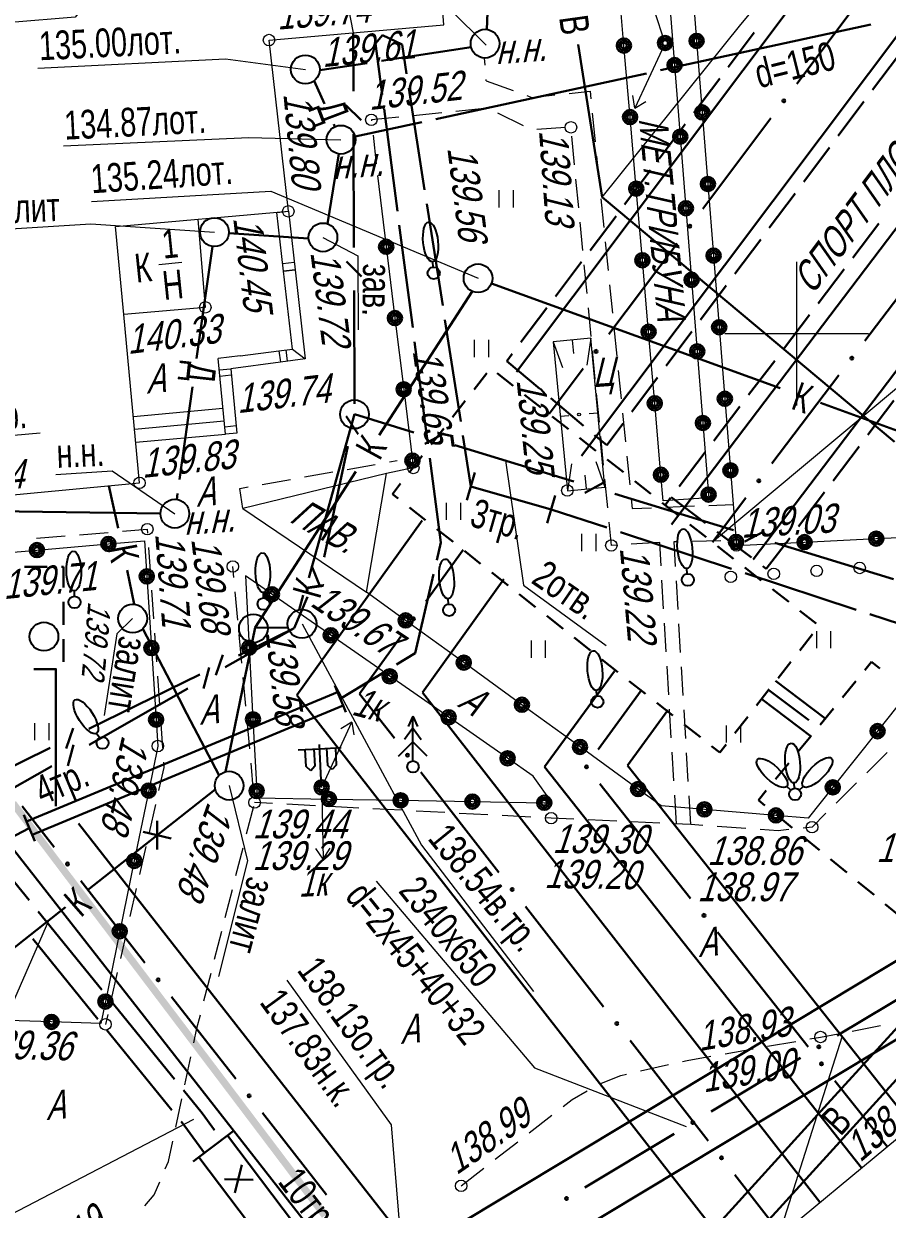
# Model space of a CAD drawing. Extents: x 10098 to 11902, y 8648 to 10202.
# Drawn here: x 11823.09 to 11853.16, y 8719.51 to 8760.79 of the extents above; entities that cross this region are included whole.
import ezdxf
from ezdxf.enums import TextEntityAlignment as Align

# ---------------------------------------------------------------- set-up
doc = ezdxf.new("R2010")
doc.units = 0
for name, color, linetype in [('1_Водопровод', 7, 'Continuous'), ('20_Строения', 7, 'Continuous'), ('21_Колодцы', 7, 'Continuous'), ('22_Столбы', 7, 'Continuous'), ('23_Ограждения', 7, 'Continuous'), ('24_Растительность', 7, 'Continuous'), ('38_Высотные_отметки', 7, 'Continuous'), ('50_Красные_линии', 7, 'Continuous'), ('51_Сетка_координат', 7, 'Continuous'), ('52_Топонимика', 7, 'Continuous'), ('Подписи_зданий', 7, 'Continuous')]:
    doc.layers.add(name, color=color, linetype=linetype)
for name, color, linetype, lineweight in [('3_Дренаж', 30, 'Continuous', 30), ('4_Канализация', 16, 'Continuous', 30), ('6_Теплопровод', 3, 'Continuous', 30), ('7_Электрокабели', 1, 'Continuous', 30), ('8_Связь', 3, 'Continuous', 30)]:
    doc.layers.add(name, color=color, linetype=linetype, lineweight=lineweight)
doc.styles.add('mggt', font='russian_1251.shx', dxfattribs={"width": 0.75, "oblique": 18, "height": 1})

msp = doc.modelspace()

# ---------------------------------------------------------------- hatches: boundary and pattern name
at = {"layer": '50_Красные_линии', "linetype": 'Continuous', "lineweight": 25}
for points in [[(11823.418, 8732.926), (11822.815, 8733.723), (11822.616, 8733.572), (11823.219, 8732.775)], [(11824.022, 8732.128), (11823.418, 8732.926), (11823.219, 8732.775), (11823.822, 8731.977)], [(11824.625, 8731.33), (11824.022, 8732.128), (11823.822, 8731.977), (11824.425, 8731.179)], [(11825.228, 8730.533), (11824.625, 8731.33), (11824.425, 8731.179), (11825.028, 8730.382)], [(11825.831, 8729.735), (11825.228, 8730.533), (11825.028, 8730.382), (11825.632, 8729.584)], [(11826.434, 8728.937), (11825.831, 8729.735), (11825.632, 8729.584), (11826.235, 8728.787)], [(11827.037, 8728.14), (11826.434, 8728.937), (11826.235, 8728.787), (11826.838, 8727.989)], [(11827.64, 8727.342), (11827.037, 8728.14), (11826.838, 8727.989), (11827.441, 8727.191)], [(11828.244, 8726.544), (11827.64, 8727.342), (11827.441, 8727.191), (11828.044, 8726.394)], [(11828.847, 8725.747), (11828.244, 8726.544), (11828.044, 8726.394), (11828.647, 8725.596)], [(11829.45, 8724.949), (11828.847, 8725.747), (11828.647, 8725.596), (11829.25, 8724.798)], [(11830.053, 8724.152), (11829.45, 8724.949), (11829.25, 8724.798), (11829.854, 8724.001)], [(11830.656, 8723.354), (11830.053, 8724.152), (11829.854, 8724.001), (11830.457, 8723.203)], [(11831.259, 8722.556), (11830.656, 8723.354), (11830.457, 8723.203), (11831.06, 8722.406)], [(11831.862, 8721.759), (11831.259, 8722.556), (11831.06, 8722.406), (11831.663, 8721.608)], [(11832.466, 8720.961), (11831.862, 8721.759), (11831.663, 8721.608), (11832.266, 8720.81)], [(11833.069, 8720.163), (11832.466, 8720.961), (11832.266, 8720.81), (11832.869, 8720.013)], [(11833.672, 8719.366), (11833.069, 8720.163), (11832.869, 8720.013), (11833.472, 8719.215)]]:
    msp.add_hatch(color=8, dxfattribs=at).paths.add_polyline_path(points)

# ---------------------------------------------------------------- linework, layer by layer
at = {"layer": '1_Водопровод', "color": 8, "linetype": 'Continuous', "lineweight": 30}
for p, q in [((11842.394, 8760.073), (11843.226, 8754.755)), ((11843.226, 8754.755), (11853.408, 8746.236)), ((11851.075, 8723.18), (11856.977, 8729.662)), ((11851.73, 8722.117), (11858.716, 8729.791)), ((11844.164, 8715.589), (11851.075, 8723.18)), ((11845.754, 8715.552), (11851.73, 8722.117))]:
    msp.add_line(p, q, dxfattribs=at)
at = {"layer": '1_Водопровод', "color": 8, "linetype": 'Continuous', "lineweight": 15}
msp.add_lwpolyline([(11843.226, 8754.755), (11848.054, 8760.767), (11852.21, 8765.731)], dxfattribs=at)
at = {"layer": '20_Строения', "color": 8, "linetype": 'Continuous', "lineweight": 15}
for points in [[(11827.947, 8764.727), (11824.879, 8761.022), (11809.184, 8759.723), (11809.848, 8752.265), (11812.85, 8752.485), (11813.41, 8746.528), (11819.301, 8747.059), (11819.647, 8744.095), (11827.12, 8744.803), (11826.567, 8750.667), (11826.278, 8753.733), (11832.301, 8754.259), (11831.628, 8760.222), (11837.719, 8760.752), (11837.267, 8766.722), (11843.104, 8767.227), (11841.477, 8786.739), (11827.964, 8785.504), (11829.283, 8766.34), (11827.947, 8764.727)], [(11829.144, 8753.983), (11829.409, 8750.916), (11826.567, 8750.67)], [(11830.717, 8743.908), (11835.02, 8741.003), (11835.714, 8745.134), (11830.717, 8743.908)]]:
    msp.add_lwpolyline(points, dxfattribs=at)
msp.add_lwpolyline([(11854.73, 8707.158), (11846.943, 8716.546), (11855.54, 8723.677), (11863.327, 8714.288)], close=True, dxfattribs=at)
at = {"layer": '21_Колодцы', "color": 8, "linetype": 'Continuous'}
for centre in [(11839.149, 8760.097), (11832.892, 8759.199), (11834.133, 8756.753), (11829.727, 8753.534), (11833.505, 8753.352), (11838.906, 8751.929), (11834.602, 8747.193), (11828.348, 8743.732), (11826.879, 8740.081), (11832.776, 8739.895), (11831.083, 8739.737), (11823.79, 8739.453), (11830.237, 8734.262)]:
    msp.add_circle(centre, 0.5, dxfattribs=at)
at = {"layer": '22_Столбы', "color": 8, "linetype": 'Continuous', "lineweight": 15}
for p, q in [((11845.34, 8760.356), (11844.644, 8762.495)), ((11845.312, 8759.891), (11844.37, 8757.848)), ((11844.37, 8757.848), (11844.3, 8758.293)), ((11844.37, 8757.848), (11844.754, 8758.084)), ((11833.566, 8734.429), (11834.508, 8736.472)), ((11834.508, 8736.472), (11834.124, 8736.236)), ((11834.508, 8736.472), (11834.578, 8736.027)), ((11833.466, 8733.952), (11833.513, 8731.703)), ((11833.513, 8731.703), (11833.255, 8732.072)), ((11833.513, 8731.703), (11833.755, 8732.083))]:
    msp.add_line(p, q, dxfattribs=at)
at = {"layer": '22_Столбы', "color": 8}
for p, q in [((11832.64, 8735.511), (11833.389, 8735.55)), ((11832.921, 8734.925), (11832.89, 8735.524)), ((11833.189, 8735.54), (11833.221, 8734.94)), ((11833.46, 8734.202), (11833.381, 8735.7)), ((11833.389, 8735.55), (11834.138, 8735.589)), ((11833.67, 8734.964), (11833.639, 8735.563)), ((11833.938, 8735.579), (11833.97, 8734.98)), ((11833.079, 8734.783), (11832.921, 8734.925)), ((11833.221, 8734.94), (11833.079, 8734.783)), ((11833.828, 8734.822), (11833.67, 8734.964)), ((11833.97, 8734.98), (11833.828, 8734.822))]:
    msp.add_line(p, q, dxfattribs=at)
at = {"layer": '22_Столбы', "color": 8, "lineweight": 30}
for centre, radius in [((11845.417, 8760.118), 0.25), ((11845.417, 8760.118), 0.175), ((11845.417, 8760.118), 0.1), ((11833.461, 8734.202), 0.25), ((11833.461, 8734.202), 0.175), ((11833.461, 8734.202), 0.1)]:
    msp.add_circle(centre, radius, dxfattribs=at)
at = {"layer": '23_Ограждения', "color": 8, "linetype": 'Continuous', "lineweight": 15}
for p, q in [((11846.318, 8762.687), (11846.514, 8760.194)), ((11843.985, 8760.029), (11843.77, 8762.52)), ((11845.551, 8761.843), (11845.748, 8759.351)), ((11844.2, 8757.539), (11843.985, 8760.029)), ((11846.514, 8760.194), (11846.711, 8757.702)), ((11839.15, 8759.343), (11839.132, 8759.597)), ((11845.748, 8759.351), (11845.946, 8756.859)), ((11839.189, 8758.801), (11839.186, 8758.845)), ((11839.189, 8758.801), (11840.129, 8758.461)), ((11840.599, 8758.29), (11840.78, 8758.225)), ((11840.78, 8758.225), (11841.583, 8758.31)), ((11842.081, 8758.363), (11842.807, 8758.44)), ((11842.807, 8758.44), (11842.834, 8758.172)), ((11839.132, 8757.835), (11838.137, 8757.737)), ((11836.147, 8757.539), (11835.191, 8757.444)), ((11835.191, 8757.444), (11835.195, 8757.405)), ((11837.64, 8757.687), (11836.645, 8757.588)), ((11840.489, 8757.232), (11839.591, 8757.673)), ((11842.884, 8757.674), (11842.985, 8756.679)), ((11844.414, 8755.048), (11844.2, 8757.539)), ((11846.711, 8757.702), (11846.908, 8755.21)), ((11835.249, 8756.908), (11835.358, 8755.914)), ((11841.954, 8757.172), (11840.957, 8757.106)), ((11842.267, 8755.877), (11842.171, 8756.872)), ((11845.946, 8756.859), (11846.143, 8754.366)), ((11843.035, 8756.182), (11843.136, 8755.187)), ((11835.402, 8755.505), (11835.707, 8753.024)), ((11842.411, 8754.384), (11842.315, 8755.379)), ((11844.629, 8752.557), (11844.414, 8755.048)), ((11846.908, 8755.21), (11847.105, 8752.718)), ((11843.186, 8754.69), (11843.287, 8753.695)), ((11831.904, 8754.214), (11832.301, 8754.259)), ((11832.136, 8752.181), (11831.904, 8754.214)), ((11832.301, 8754.259), (11832.534, 8752.226)), ((11846.143, 8754.366), (11846.34, 8751.874)), ((11842.556, 8752.891), (11842.46, 8753.886)), ((11843.337, 8753.197), (11843.437, 8752.202)), ((11835.707, 8753.024), (11836.011, 8750.542)), ((11832.505, 8752.475), (11832.108, 8752.429)), ((11842.7, 8751.398), (11842.604, 8752.393)), ((11844.844, 8750.066), (11844.629, 8752.557)), ((11847.105, 8752.718), (11847.302, 8750.225)), ((11832.136, 8752.181), (11832.534, 8752.226)), ((11832.534, 8752.226), (11832.136, 8752.181)), ((11832.447, 8749.465), (11832.136, 8752.181)), ((11832.534, 8752.226), (11832.889, 8749.119)), ((11843.488, 8751.705), (11843.588, 8750.71)), ((11846.34, 8751.874), (11846.538, 8749.382)), ((11842.844, 8749.905), (11842.748, 8750.9)), ((11836.011, 8750.542), (11836.316, 8748.061)), ((11843.638, 8750.212), (11843.739, 8749.217)), ((11845.059, 8747.576), (11844.844, 8750.066)), ((11847.302, 8750.225), (11847.499, 8747.733)), ((11830.111, 8746.498), (11829.856, 8749.133)), ((11830.624, 8749.227), (11831.972, 8749.403)), ((11831.972, 8749.403), (11832.447, 8749.465)), ((11831.972, 8749.403), (11832.024, 8749.006)), ((11832.889, 8749.119), (11832.024, 8749.006)), ((11832.272, 8749.038), (11832.22, 8749.435)), ((11832.447, 8749.465), (11832.889, 8749.119)), ((11842.988, 8748.412), (11842.892, 8749.407)), ((11846.538, 8749.382), (11846.735, 8746.89)), ((11829.894, 8748.741), (11830.292, 8748.78)), ((11832.024, 8749.006), (11830.292, 8748.78)), ((11830.292, 8748.78), (11830.509, 8746.537)), ((11843.789, 8748.72), (11843.89, 8747.725)), ((11829.915, 8748.524), (11830.313, 8748.562)), ((11836.316, 8748.061), (11836.621, 8745.58)), ((11843.132, 8746.919), (11843.036, 8747.914)), ((11845.273, 8745.085), (11845.059, 8747.576)), ((11847.499, 8747.733), (11847.695, 8745.241)), ((11843.94, 8747.228), (11844.041, 8746.233)), ((11830.485, 8746.786), (11830.087, 8746.747)), ((11846.735, 8746.89), (11846.933, 8744.398)), ((11830.509, 8746.537), (11830.111, 8746.498)), ((11843.277, 8745.426), (11843.181, 8746.421)), ((11834.344, 8745.272), (11835.329, 8745.446)), ((11835.821, 8745.533), (11836.09, 8745.581)), ((11836.621, 8745.58), (11836.652, 8745.323)), ((11844.091, 8745.735), (11844.191, 8744.74)), ((11832.867, 8745.01), (11833.852, 8745.184)), ((11836.652, 8745.323), (11835.714, 8745.134)), ((11845.351, 8744.182), (11845.273, 8745.085)), ((11847.695, 8745.241), (11847.892, 8742.749)), ((11830.612, 8744.61), (11830.898, 8744.661)), ((11830.717, 8743.908), (11830.612, 8744.61)), ((11831.39, 8744.748), (11832.375, 8744.922)), ((11843.421, 8743.933), (11843.325, 8744.928)), ((11844.242, 8744.243), (11844.275, 8743.912)), ((11846.942, 8744.278), (11845.351, 8744.182)), ((11846.933, 8744.398), (11846.942, 8744.278)), ((11844.275, 8743.912), (11844.942, 8743.939)), ((11845.442, 8743.959), (11846.441, 8744)), ((11846.94, 8744.02), (11847.789, 8744.054)), ((11843.547, 8742.627), (11843.469, 8743.435)), ((11823.536, 8742.881), (11824.532, 8742.961)), ((11825.031, 8743.001), (11826.027, 8743.082)), ((11826.526, 8743.122), (11827.389, 8743.192)), ((11827.389, 8743.192), (11827.398, 8743.058)), ((11852.771, 8742.863), (11855.268, 8742.986)), ((11821.055, 8742.248), (11823.546, 8742.464)), ((11823.546, 8742.464), (11826.036, 8742.68)), ((11826.036, 8742.68), (11827.289, 8742.788)), ((11827.289, 8742.788), (11827.37, 8741.548)), ((11827.433, 8742.56), (11827.502, 8741.562)), ((11843.735, 8742.639), (11843.547, 8742.627)), ((11845.232, 8742.732), (11844.234, 8742.67)), ((11845.28, 8741.914), (11845.232, 8742.732)), ((11845.731, 8742.762), (11845.859, 8742.765)), ((11845.783, 8741.891), (11845.731, 8742.762)), ((11846.359, 8742.777), (11847.358, 8742.801)), ((11847.892, 8742.749), (11847.902, 8742.624)), ((11847.902, 8742.624), (11850.274, 8742.741)), ((11850.274, 8742.741), (11852.771, 8742.863)), ((11830.402, 8741.513), (11830.367, 8741.894)), ((11827.37, 8741.548), (11827.533, 8739.053)), ((11830.809, 8741.564), (11830.939, 8739.067)), ((11831.726, 8740.926), (11830.809, 8741.564)), ((11845.369, 8740.417), (11845.31, 8741.415)), ((11845.871, 8740.394), (11845.812, 8741.392)), ((11827.537, 8741.063), (11827.606, 8740.066)), ((11830.54, 8740.02), (11830.448, 8741.015)), ((11833.778, 8739.498), (11831.726, 8740.926)), ((11836.385, 8740.014), (11835.02, 8741.003)), ((11838.409, 8738.546), (11836.385, 8740.014)), ((11827.64, 8739.567), (11827.71, 8738.569)), ((11845.458, 8738.919), (11845.399, 8739.918)), ((11845.96, 8738.896), (11845.901, 8739.895)), ((11830.678, 8738.526), (11830.586, 8739.522)), ((11835.831, 8738.07), (11833.778, 8739.498)), ((11827.533, 8739.053), (11827.695, 8736.559)), ((11830.939, 8739.067), (11831.069, 8736.571)), ((11840.433, 8737.079), (11838.409, 8738.546)), ((11845.547, 8737.422), (11845.488, 8738.42)), ((11846.049, 8737.399), (11845.99, 8738.397)), ((11827.744, 8738.07), (11827.813, 8737.073)), ((11830.816, 8737.032), (11830.724, 8738.028)), ((11837.883, 8736.643), (11835.831, 8738.07)), ((11842.457, 8735.612), (11840.433, 8737.079)), ((11845.635, 8735.925), (11845.576, 8736.923)), ((11846.138, 8735.902), (11846.078, 8736.9)), ((11853.489, 8737.004), (11852.816, 8736.159)), ((11827.695, 8736.559), (11827.755, 8735.641)), ((11827.848, 8736.574), (11827.917, 8735.576)), ((11830.954, 8735.539), (11830.862, 8736.535)), ((11831.069, 8736.571), (11831.199, 8734.074)), ((11839.935, 8735.215), (11837.883, 8736.643)), ((11852.816, 8736.159), (11851.258, 8734.204)), ((11827.755, 8735.641), (11827.437, 8734.093)), ((11844.481, 8734.144), (11842.457, 8735.612)), ((11827.952, 8735.077), (11827.964, 8734.899)), ((11831.092, 8734.045), (11831, 8735.041)), ((11840.825, 8734.596), (11839.935, 8735.215)), ((11845.724, 8734.427), (11845.665, 8735.426)), ((11846.226, 8734.404), (11846.167, 8735.403)), ((11853.148, 8735.415), (11852.439, 8734.71)), ((11827.964, 8734.899), (11827.782, 8734.098)), ((11841.483, 8733.662), (11840.825, 8734.596)), ((11851.258, 8734.204), (11850.403, 8733.132)), ((11852.084, 8734.357), (11851.375, 8733.652)), ((11827.437, 8734.093), (11826.935, 8731.644)), ((11831.199, 8734.074), (11831.211, 8733.838)), ((11831.211, 8733.838), (11833.711, 8733.795)), ((11833.711, 8733.795), (11836.21, 8733.752)), ((11845.284, 8733.562), (11844.481, 8734.144)), ((11845.813, 8732.93), (11845.754, 8733.928)), ((11846.315, 8732.907), (11846.256, 8733.905)), ((11827.672, 8733.611), (11827.45, 8732.636)), ((11830.847, 8732.582), (11831.094, 8733.551)), ((11831.753, 8733.642), (11831.126, 8733.675)), ((11833.251, 8733.562), (11832.252, 8733.615)), ((11834.749, 8733.483), (11833.75, 8733.536)), ((11836.246, 8733.404), (11835.248, 8733.457)), ((11836.21, 8733.752), (11838.71, 8733.71)), ((11837.744, 8733.324), (11836.746, 8733.377)), ((11838.71, 8733.71), (11841.21, 8733.667)), ((11841.21, 8733.667), (11841.483, 8733.662)), ((11846.787, 8733.436), (11845.284, 8733.562)), ((11849.278, 8733.226), (11846.787, 8733.436)), ((11839.242, 8733.245), (11838.244, 8733.298)), ((11840.74, 8733.166), (11839.742, 8733.219)), ((11841.451, 8733.128), (11841.239, 8733.139)), ((11842.238, 8733.092), (11841.451, 8733.128)), ((11843.737, 8733.024), (11842.738, 8733.07)), ((11845.235, 8732.956), (11844.236, 8733.001)), ((11850.403, 8733.132), (11849.278, 8733.226)), ((11851.021, 8733.299), (11850.536, 8732.817)), ((11846.315, 8732.907), (11845.735, 8732.933)), ((11846.733, 8732.877), (11846.315, 8732.907)), ((11848.229, 8732.771), (11847.232, 8732.842)), ((11849.352, 8732.692), (11848.728, 8732.736)), ((11849.724, 8732.731), (11849.352, 8732.692)), ((11850.536, 8732.817), (11850.222, 8732.784)), ((11827.339, 8732.148), (11827.118, 8731.173)), ((11830.475, 8731.129), (11830.723, 8732.097)), ((11826.935, 8731.644), (11826.432, 8729.195)), ((11827.007, 8730.685), (11826.786, 8729.71)), ((11830.104, 8729.675), (11830.351, 8730.644)), ((11826.432, 8729.195), (11825.93, 8726.746)), ((11826.675, 8729.222), (11826.454, 8728.247)), ((11829.732, 8728.222), (11829.98, 8729.191)), ((11826.343, 8727.76), (11826.122, 8726.784)), ((11829.361, 8726.769), (11829.609, 8727.738)), ((11825.93, 8726.746), (11825.773, 8725.982)), ((11824.054, 8726.038), (11821.555, 8726.12)), ((11825.773, 8725.982), (11824.054, 8726.038)), ((11826.011, 8726.297), (11825.933, 8725.952)), ((11829.117, 8725.814), (11829.237, 8726.284)), ((11829.009, 8725.311), (11829.117, 8725.814)), ((11850.832, 8725.511), (11851.444, 8725.627)), ((11851.935, 8725.72), (11852.918, 8725.907)), ((11848.983, 8725.188), (11849.968, 8725.36)), ((11850.461, 8725.446), (11850.832, 8725.511)), ((11828.695, 8723.844), (11828.904, 8724.822)), ((11846.184, 8724.698), (11847.013, 8724.843)), ((11847.506, 8724.929), (11848.491, 8725.101)), ((11844.567, 8724.332), (11845.542, 8724.553)), ((11846.03, 8724.663), (11846.184, 8724.698)), ((11843.142, 8723.878), (11843.876, 8724.175)), ((11843.876, 8724.175), (11844.079, 8724.221)), ((11842.181, 8723.339), (11842.703, 8723.64)), ((11828.381, 8722.377), (11828.59, 8723.355)), ((11841.867, 8723.095), (11842.181, 8723.339)), ((11840.684, 8722.173), (11841.473, 8722.788)), ((11828.124, 8721.179), (11828.276, 8721.888)), ((11839.5, 8721.252), (11840.289, 8721.866)), ((11828.017, 8720.926), (11828.124, 8721.179)), ((11838.317, 8720.33), (11839.106, 8720.944)), ((11827.629, 8720.014), (11827.821, 8720.466)), ((11827.299, 8719.627), (11827.629, 8720.014))]:
    msp.add_line(p, q, dxfattribs=at)
msp.add_lwpolyline([(11841.525, 8749.714), (11842.016, 8744.53), (11843.325, 8744.653), (11842.835, 8749.838)], close=True, dxfattribs=at)
for points in [[(11841.525, 8749.714), (11841.842, 8748.825)], [(11842.18, 8749.776), (11842.224, 8749.308)], [(11842.835, 8749.838), (11842.691, 8748.905)], [(11830.624, 8749.227), (11829.856, 8749.133)], [(11830.024, 8747.397), (11826.903, 8747.103)], [(11841.771, 8747.122), (11842.069, 8747.15)], [(11842.778, 8747.217), (11843.08, 8747.246)], [(11830.065, 8746.958), (11826.944, 8746.664)], [(11826.986, 8746.225), (11830.111, 8746.498)], [(11842.16, 8745.463), (11842.016, 8744.53)], [(11843.009, 8745.543), (11843.325, 8744.653)], [(11842.625, 8745.075), (11842.671, 8744.592)]]:
    msp.add_lwpolyline(points, dxfattribs=at)
at = {"layer": '23_Ограждения', "color": 8, "linetype": 'Continuous', "lineweight": 30}
for centre, radius in [((11843.985, 8760.029), 0.25), ((11843.985, 8760.029), 0.175), ((11846.514, 8760.194), 0.25), ((11846.514, 8760.194), 0.175), ((11846.514, 8760.194), 0.1), ((11843.985, 8760.029), 0.1), ((11845.748, 8759.351), 0.25), ((11845.748, 8759.351), 0.175), ((11845.748, 8759.351), 0.1), ((11844.2, 8757.539), 0.25), ((11846.711, 8757.702), 0.25), ((11846.711, 8757.702), 0.175), ((11846.711, 8757.702), 0.1), ((11844.2, 8757.539), 0.175), ((11844.2, 8757.539), 0.1), ((11845.946, 8756.859), 0.25), ((11845.946, 8756.859), 0.175), ((11845.946, 8756.859), 0.1), ((11844.414, 8755.048), 0.25), ((11846.908, 8755.21), 0.25), ((11846.908, 8755.21), 0.175), ((11846.908, 8755.21), 0.1), ((11844.414, 8755.048), 0.175), ((11844.414, 8755.048), 0.1), ((11846.143, 8754.366), 0.25), ((11846.143, 8754.366), 0.175), ((11846.143, 8754.366), 0.1), ((11835.707, 8753.024), 0.25), ((11835.707, 8753.024), 0.175), ((11835.707, 8753.024), 0.1), ((11844.629, 8752.557), 0.25), ((11847.105, 8752.718), 0.25), ((11847.105, 8752.718), 0.175), ((11847.105, 8752.718), 0.1), ((11844.629, 8752.557), 0.175), ((11844.629, 8752.557), 0.1), ((11846.34, 8751.874), 0.25), ((11846.34, 8751.874), 0.175), ((11846.34, 8751.874), 0.1), ((11836.011, 8750.542), 0.25), ((11836.011, 8750.542), 0.175), ((11836.011, 8750.542), 0.1), ((11844.844, 8750.066), 0.25), ((11847.302, 8750.225), 0.25), ((11847.302, 8750.225), 0.175), ((11847.302, 8750.225), 0.1), ((11844.844, 8750.066), 0.175), ((11844.844, 8750.066), 0.1), ((11846.538, 8749.382), 0.25), ((11846.538, 8749.382), 0.175), ((11846.538, 8749.382), 0.1), ((11836.316, 8748.061), 0.25), ((11836.316, 8748.061), 0.175), ((11836.316, 8748.061), 0.1), ((11845.059, 8747.576), 0.25), ((11847.499, 8747.733), 0.25), ((11847.499, 8747.733), 0.175), ((11847.499, 8747.733), 0.1), ((11845.059, 8747.576), 0.175), ((11845.059, 8747.576), 0.1), ((11846.735, 8746.89), 0.25), ((11846.735, 8746.89), 0.175), ((11846.735, 8746.89), 0.1), ((11836.621, 8745.58), 0.25), ((11836.621, 8745.58), 0.175), ((11836.621, 8745.58), 0.1), ((11847.695, 8745.241), 0.25), ((11847.695, 8745.241), 0.175), ((11845.273, 8745.085), 0.25), ((11845.273, 8745.085), 0.175), ((11845.273, 8745.085), 0.1), ((11847.695, 8745.241), 0.1), ((11846.933, 8744.398), 0.25), ((11846.933, 8744.398), 0.175), ((11846.933, 8744.398), 0.1), ((11826.036, 8742.68), 0.25), ((11847.892, 8742.749), 0.25), ((11847.892, 8742.749), 0.175), ((11850.274, 8742.741), 0.25), ((11850.274, 8742.741), 0.175), ((11852.771, 8742.863), 0.25), ((11852.771, 8742.863), 0.175), ((11852.771, 8742.863), 0.1), ((11823.546, 8742.464), 0.25), ((11823.546, 8742.464), 0.175), ((11823.546, 8742.464), 0.1), ((11826.036, 8742.68), 0.175), ((11826.036, 8742.68), 0.1), ((11847.892, 8742.749), 0.1), ((11850.274, 8742.741), 0.1), ((11827.37, 8741.548), 0.25), ((11827.37, 8741.548), 0.175), ((11827.37, 8741.548), 0.1), ((11831.726, 8740.926), 0.25), ((11831.726, 8740.926), 0.175), ((11831.726, 8740.926), 0.1), ((11836.385, 8740.014), 0.25), ((11836.385, 8740.014), 0.175), ((11836.385, 8740.014), 0.1), ((11833.778, 8739.498), 0.25), ((11833.778, 8739.498), 0.175), ((11833.778, 8739.498), 0.1), ((11827.533, 8739.053), 0.25), ((11827.533, 8739.053), 0.175), ((11827.533, 8739.053), 0.1), ((11830.939, 8739.067), 0.25), ((11830.939, 8739.067), 0.175), ((11830.939, 8739.067), 0.1), ((11838.409, 8738.546), 0.25), ((11838.409, 8738.546), 0.175), ((11838.409, 8738.546), 0.1), ((11835.831, 8738.07), 0.25), ((11835.831, 8738.07), 0.175), ((11835.831, 8738.07), 0.1), ((11840.433, 8737.079), 0.25), ((11840.433, 8737.079), 0.175), ((11840.433, 8737.079), 0.1), ((11827.695, 8736.559), 0.25), ((11827.695, 8736.559), 0.175), ((11831.069, 8736.571), 0.25), ((11831.069, 8736.571), 0.175), ((11837.883, 8736.643), 0.25), ((11837.883, 8736.643), 0.175), ((11837.883, 8736.643), 0.1), ((11827.695, 8736.559), 0.1), ((11831.069, 8736.571), 0.1), ((11852.816, 8736.159), 0.25), ((11852.816, 8736.159), 0.175), ((11842.457, 8735.612), 0.25), ((11852.816, 8736.159), 0.1), ((11839.935, 8735.215), 0.25), ((11842.457, 8735.612), 0.175), ((11842.457, 8735.612), 0.1), ((11839.935, 8735.215), 0.175), ((11839.935, 8735.215), 0.1), ((11827.437, 8734.093), 0.25), ((11827.437, 8734.093), 0.175), ((11831.199, 8734.074), 0.25), ((11831.199, 8734.074), 0.175), ((11844.481, 8734.144), 0.25), ((11844.481, 8734.144), 0.175), ((11844.481, 8734.144), 0.1), ((11851.258, 8734.204), 0.25), ((11851.258, 8734.204), 0.175), ((11851.258, 8734.204), 0.1), ((11827.437, 8734.093), 0.1), ((11831.199, 8734.074), 0.1), ((11833.711, 8733.795), 0.25), ((11833.711, 8733.795), 0.175), ((11833.711, 8733.795), 0.1), ((11836.21, 8733.752), 0.25), ((11836.21, 8733.752), 0.175), ((11836.21, 8733.752), 0.1), ((11838.71, 8733.71), 0.25), ((11838.71, 8733.71), 0.175), ((11838.71, 8733.71), 0.1), ((11841.21, 8733.667), 0.25), ((11841.21, 8733.667), 0.175), ((11841.21, 8733.667), 0.1), ((11846.787, 8733.436), 0.25), ((11846.787, 8733.436), 0.175), ((11846.787, 8733.436), 0.1), ((11849.278, 8733.226), 0.25), ((11849.278, 8733.226), 0.175), ((11849.278, 8733.226), 0.1), ((11826.935, 8731.644), 0.25), ((11826.935, 8731.644), 0.175), ((11826.935, 8731.644), 0.1), ((11826.432, 8729.195), 0.25), ((11826.432, 8729.195), 0.175), ((11826.432, 8729.195), 0.1), ((11825.93, 8726.746), 0.25), ((11825.93, 8726.746), 0.175), ((11825.93, 8726.746), 0.1), ((11824.054, 8726.038), 0.25), ((11824.054, 8726.038), 0.175), ((11824.054, 8726.038), 0.1)]:
    msp.add_circle(centre, radius, dxfattribs=at)
at = {"layer": '23_Ограждения', "color": 8, "lineweight": 9}
msp.add_circle((11842.424, 8747.184), 0.05, dxfattribs=at)
at = {"layer": '24_Растительность', "color": 8, "linetype": 'Continuous', "lineweight": 15}
for p, q in [((11839.643, 8754.394), (11839.643, 8754.994)), ((11840.138, 8754.394), (11840.138, 8754.994)), ((11838.781, 8749.186), (11838.781, 8749.786)), ((11839.276, 8749.186), (11839.276, 8749.786)), ((11837.809, 8743.515), (11837.809, 8744.115)), ((11838.304, 8743.515), (11838.304, 8744.115)), ((11842.521, 8742.432), (11842.521, 8743.032)), ((11843.016, 8742.432), (11843.016, 8743.032)), ((11850.699, 8739.044), (11850.699, 8739.644)), ((11851.194, 8739.044), (11851.194, 8739.644)), ((11840.763, 8738.718), (11840.763, 8739.318)), ((11841.258, 8738.718), (11841.258, 8739.318)), ((11823.476, 8735.842), (11823.476, 8736.442)), ((11823.971, 8735.842), (11823.971, 8736.442)), ((11847.56, 8735.76), (11847.56, 8736.36)), ((11848.055, 8735.76), (11848.055, 8736.36))]:
    msp.add_line(p, q, dxfattribs=at)
at = {"layer": '24_Растительность', "color": 8, "linetype": 'Continuous'}
for p, q in [((11837.342, 8752.316), (11837.328, 8752.499)), ((11824.85, 8740.855), (11824.85, 8741.038)), ((11831.434, 8740.798), (11831.434, 8740.981)), ((11837.881, 8740.582), (11837.871, 8740.765)), ((11843.044, 8737.391), (11843.035, 8737.573)), ((11836.635, 8736.676), (11836.476, 8736.326)), ((11836.635, 8736.676), (11836.794, 8736.326)), ((11836.635, 8735.12), (11836.635, 8736.669)), ((11825.721, 8735.924), (11825.626, 8736.081)), ((11836.628, 8736.254), (11836.345, 8735.871)), ((11836.642, 8736.254), (11836.925, 8735.871)), ((11836.141, 8735.29), (11836.628, 8735.778)), ((11837.129, 8735.29), (11836.642, 8735.778)), ((11849.792, 8734.105), (11849.661, 8734.233)), ((11849.929, 8734.17), (11849.919, 8734.353)), ((11850.093, 8734.108), (11850.227, 8734.233))]:
    msp.add_line(p, q, dxfattribs=at)
at = {"layer": '24_Растительность', "color": 8}
msp.add_line((11846.187, 8741.637), (11846.175, 8741.82), dxfattribs=at)
at = {"layer": '24_Растительность', "color": 8, "linetype": 'Continuous'}
for centre, radius in [((11837.361, 8752.11), 0.21), ((11824.854, 8740.648), 0.21), ((11831.438, 8740.59), 0.21), ((11837.896, 8740.375), 0.21), ((11843.06, 8737.184), 0.21), ((11825.832, 8735.749), 0.21), ((11836.641, 8734.922), 0.2), ((11849.944, 8733.963), 0.21), ((11849.944, 8733.963), 0.21), ((11849.944, 8733.963), 0.21)]:
    msp.add_circle(centre, radius, dxfattribs=at)
at = {"layer": '24_Растительность', "color": 8, "linetype": 'Continuous', "lineweight": 9}
for centre in [(11852.195, 8741.843), (11847.705, 8741.532), (11849.202, 8741.636), (11850.698, 8741.739)]:
    msp.add_circle(centre, 0.2, dxfattribs=at)
at = {"layer": '24_Растительность', "color": 8}
msp.add_circle((11846.209, 8741.428), 0.21, dxfattribs=at)
at = {"layer": '24_Растительность', "color": 8, "linetype": 'Continuous'}
for centre, major_axis in [((11837.254, 8753.193), (-0.071, 0.692)), ((11824.829, 8741.736), (-0.019, 0.695)), ((11831.412, 8741.678), (-0.019, 0.695)), ((11837.812, 8741.46), (-0.056, 0.693)), ((11842.976, 8738.269), (-0.056, 0.693)), ((11825.247, 8736.666), (-0.376, 0.585)), ((11849.86, 8735.048), (-0.056, 0.693)), ((11849.146, 8734.704), (-0.511, 0.471)), ((11850.722, 8734.724), (0.496, 0.487))]:
    msp.add_ellipse(centre, major_axis=major_axis, ratio=0.369829, start_param=0, end_param=6.283175, dxfattribs=at)
at = {"layer": '24_Растительность', "color": 8}
msp.add_ellipse((11846.108, 8742.512), major_axis=(-0.067, 0.692), ratio=0.369829, dxfattribs=at)
at = {"layer": '38_Высотные_отметки', "color": 8, "lineweight": 9}
for centre in [(11831.628, 8760.222), (11835.191, 8757.444), (11842.141, 8757.184), (11832.301, 8754.259), (11829.409, 8750.916), (11836.652, 8745.323), (11827.12, 8744.803), (11842.015, 8744.541), (11827.389, 8743.192), (11843.547, 8742.627), (11847.902, 8742.624), (11830.367, 8741.894), (11827.755, 8735.641), (11831.126, 8733.675), (11841.451, 8733.128), (11850.536, 8732.817), (11825.933, 8725.952), (11850.832, 8725.511), (11838.317, 8720.33)]:
    msp.add_circle(centre, 0.2, dxfattribs=at)
at = {"layer": '3_Дренаж', "color": 8, "linetype": 'Continuous', "lineweight": 30}
for p, q in [((11839.345, 8763.856), (11839.21, 8760.593)), ((11845.257, 8759.169), (11852.586, 8760.761)), ((11838.665, 8759.969), (11835.54, 8759.495)), ((11835.046, 8759.42), (11833.391, 8759.169)), ((11837.439, 8757.471), (11844.768, 8759.063)), ((11833.196, 8758.802), (11833.565, 8757.996)), ((11834.622, 8756.859), (11836.95, 8757.365)), ((11833.883, 8757.29), (11833.922, 8757.206)), ((11834.053, 8756.259), (11833.658, 8753.828)), ((11833.007, 8753.309), (11830.226, 8753.5)), ((11829.656, 8753.039), (11829.099, 8749.136)), ((11828.961, 8748.146), (11828.514, 8744.927)), ((11828.445, 8744.432), (11828.417, 8744.227)), ((11827.848, 8743.739), (11821.555, 8743.826))]:
    msp.add_line(p, q, dxfattribs=at)
at = {"layer": '3_Дренаж', "color": 8, "linetype": 'Continuous', "lineweight": 15}
for points in [[(11828.759, 8763.48), (11835.411, 8763.798), (11839.187, 8760.048)], [(11823.583, 8759.248), (11830.11, 8759.573), (11832.892, 8759.199)], [(11824.472, 8756.545), (11830.93, 8756.829), (11834.133, 8756.753)], [(11821.695, 8753.589), (11825.424, 8753.819), (11829.727, 8753.534)], [(11833.505, 8753.352), (11834.72, 8752.705), (11834.729, 8750.133)], [(11823.657, 8746.53), (11819.985, 8746.211), (11818.97, 8743.738)], [(11824.201, 8745.101), (11826.168, 8745.225), (11828.348, 8743.732)]]:
    msp.add_lwpolyline(points, dxfattribs=at)
at = {"layer": '4_Канализация', "color": 8, "linetype": 'Continuous', "lineweight": 30}
for p, q in [((11839.371, 8751.744), (11849.426, 8748.099)), ((11835.464, 8746.46), (11838.705, 8751.471)), ((11850.836, 8747.588), (11860.818, 8743.969)), ((11833.019, 8741.496), (11834.602, 8747.193)), ((11831.14, 8739.772), (11834.65, 8745.2)), ((11826.378, 8743.228), (11826.046, 8744.701)), ((11826.936, 8740.578), (11826.687, 8741.76)), ((11832.678, 8740.385), (11832.822, 8740.894)), ((11828.205, 8737.856), (11827.232, 8739.727)), ((11830.435, 8736.324), (11831.14, 8739.772)), ((11831.14, 8739.772), (11832.294, 8739.761)), ((11828.771, 8736.766), (11828.205, 8737.856)), ((11829.887, 8734.619), (11828.771, 8736.766)), ((11830.112, 8734.746), (11830.435, 8736.324)), ((11825.308, 8730.627), (11829.755, 8734.129)), ((11827.736, 8733.037), (11827.731, 8732.037)), ((11827.246, 8732.649), (11828.221, 8732.425)), ((11817.88, 8724.779), (11824.544, 8730.026))]:
    msp.add_line(p, q, dxfattribs=at)
at = {"layer": '4_Канализация', "color": 8, "linetype": 'Continuous', "lineweight": 15}
for points in [[(11825.445, 8754.602), (11831.69, 8754.962), (11838.906, 8751.929)], [(11826.879, 8740.081), (11826.331, 8739.546), (11825.888, 8736.704)], [(11830.237, 8734.262), (11830.882, 8731.649), (11829.866, 8727.621)], [(11814.89, 8714.347), (11819.923, 8720.324), (11823.955, 8729.562)]]:
    msp.add_lwpolyline(points, dxfattribs=at)
at = {"layer": '51_Сетка_координат', "color": 8, "lineweight": 15}
for points in [[(11850, 8752.5), (11850, 8747.5)], [(11847.5, 8750), (11852.5, 8750)]]:
    msp.add_lwpolyline(points, dxfattribs=at)
at = {"layer": '6_Теплопровод', "color": 8, "linetype": 'Continuous', "lineweight": 30}
for p, q in [((11852.846, 8765.461), (11840.242, 8748.665)), ((11855.953, 8763.653), (11842.513, 8745.743)), ((11852.377, 8761.861), (11850.006, 8758.702)), ((11859.478, 8761.601), (11845.647, 8743.352)), ((11848.523, 8760.482), (11847.62, 8759.284)), ((11862.09, 8760.081), (11848.486, 8742.131)), ((11852.643, 8758.484), (11853.542, 8759.685)), ((11847.32, 8758.885), (11846.417, 8757.687)), ((11851.444, 8756.883), (11852.343, 8758.084)), ((11849.105, 8757.502), (11846.735, 8754.343)), ((11846.116, 8757.288), (11845.214, 8756.089)), ((11850.246, 8755.282), (11851.145, 8756.483)), ((11844.913, 8755.69), (11844.01, 8754.492)), ((11849.048, 8753.681), (11849.947, 8754.882)), ((11843.71, 8754.093), (11842.807, 8752.895)), ((11852.862, 8753.839), (11851.955, 8752.644)), ((11847.85, 8752.079), (11848.748, 8753.28)), ((11845.834, 8753.143), (11843.464, 8749.983)), ((11854.707, 8752.823), (11852.376, 8749.746)), ((11842.506, 8752.495), (11841.604, 8751.297)), ((11851.653, 8752.246), (11850.746, 8751.051)), ((11846.651, 8750.478), (11847.55, 8751.679)), ((11841.303, 8750.898), (11840.4, 8749.7)), ((11850.444, 8750.653), (11849.537, 8749.458)), ((11845.453, 8748.877), (11846.352, 8750.078)), ((11840.099, 8749.3), (11839.907, 8749.045)), ((11849.235, 8749.059), (11848.328, 8747.864)), ((11839.907, 8749.045), (11841.054, 8748.078)), ((11842.563, 8748.784), (11841.378, 8747.204)), ((11839.211, 8748.625), (11838.768, 8748.058)), ((11840.132, 8748.181), (11839.566, 8748.625)), ((11844.255, 8747.276), (11845.153, 8748.477)), ((11851.47, 8748.551), (11849.138, 8745.475)), ((11841.091, 8747.429), (11840.525, 8747.873)), ((11838.461, 8747.664), (11838.018, 8747.097)), ((11841.436, 8747.756), (11842.583, 8746.789)), ((11848.026, 8747.466), (11847.119, 8746.271)), ((11852.474, 8746.472), (11853.38, 8747.668)), ((11842.05, 8746.677), (11841.484, 8747.12)), ((11837.71, 8746.703), (11837.268, 8746.136)), ((11843.385, 8746.113), (11843.955, 8746.875)), ((11843.009, 8745.924), (11842.443, 8746.368)), ((11842.966, 8746.467), (11843.385, 8746.113)), ((11846.817, 8745.873), (11845.91, 8744.678)), ((11851.267, 8744.877), (11852.172, 8746.073)), ((11836.96, 8745.742), (11836.518, 8745.176)), ((11843.968, 8745.172), (11843.402, 8745.616)), ((11836.21, 8744.782), (11835.924, 8744.416)), ((11844.927, 8744.42), (11844.361, 8744.863)), ((11835.924, 8744.416), (11836.124, 8744.258)), ((11845.886, 8743.667), (11845.32, 8744.111)), ((11845.608, 8744.279), (11845.421, 8744.032)), ((11845.631, 8744.309), (11846.828, 8743.406)), ((11848.232, 8744.279), (11847.066, 8742.741)), ((11850.06, 8743.283), (11850.965, 8744.478)), ((11836.517, 8743.948), (11837.081, 8743.502)), ((11836.962, 8743.495), (11832.596, 8737.417)), ((11846.845, 8742.915), (11846.279, 8743.359)), ((11837.473, 8743.192), (11838.037, 8742.747)), ((11847.227, 8743.104), (11848.424, 8742.201)), ((11848.944, 8741.808), (11849.758, 8742.884)), ((11838.383, 8742.474), (11837.092, 8740.677)), ((11847.804, 8742.162), (11847.238, 8742.606)), ((11838.43, 8742.437), (11838.994, 8741.991)), ((11823.11, 8741.878), (11823.902, 8741.878)), ((11824.402, 8741.878), (11824.476, 8741.878)), ((11824.476, 8741.878), (11824.476, 8741.158)), ((11839.386, 8741.682), (11839.951, 8741.236)), ((11848.763, 8741.41), (11848.197, 8741.854)), ((11848.823, 8741.899), (11848.944, 8741.808)), ((11839.805, 8741.453), (11836.968, 8737.504)), ((11840.343, 8740.926), (11840.907, 8740.48)), ((11849.722, 8740.658), (11849.156, 8741.101)), ((11824.476, 8740.658), (11824.476, 8739.865)), ((11841.299, 8740.171), (11841.864, 8739.725)), ((11850.681, 8739.905), (11850.115, 8740.349)), ((11824.476, 8739.365), (11824.476, 8738.572)), ((11836.217, 8739.458), (11834.782, 8737.46)), ((11842.256, 8739.415), (11842.82, 8738.97)), ((11850.109, 8738.968), (11850.553, 8739.534)), ((11843.213, 8738.66), (11843.777, 8738.214)), ((11849.356, 8738.009), (11849.8, 8738.575)), ((11852.378, 8738.286), (11852.609, 8738.568)), ((11852.609, 8738.568), (11852.891, 8738.337)), ((11824.226, 8738.322), (11823.433, 8738.322)), ((11824.2, 8733.552), (11824.2, 8738.322)), ((11843.663, 8738.251), (11841.217, 8734.913)), ((11836.968, 8737.504), (11850.812, 8719.756)), ((11844.591, 8737.571), (11843.086, 8735.518)), ((11844.169, 8737.904), (11844.733, 8737.459)), ((11848.604, 8737.05), (11849.048, 8737.616)), ((11849.026, 8737.588), (11850.426, 8736.538)), ((11849.266, 8737.908), (11850.986, 8736.617)), ((11851.598, 8737.336), (11852.061, 8737.899)), ((11832.596, 8737.417), (11848.117, 8717.52)), ((11834.782, 8737.46), (11835.991, 8735.911)), ((11845.126, 8737.149), (11845.69, 8736.703)), ((11848.786, 8737.268), (11850.506, 8735.977)), ((11845.518, 8736.891), (11844.107, 8734.967)), ((11850.819, 8736.385), (11851.281, 8736.949)), ((11836.66, 8718.047), (11867.195, 8736.417)), ((11846.082, 8736.393), (11846.647, 8735.948)), ((11847.852, 8736.091), (11848.295, 8736.657)), ((11850.039, 8735.435), (11850.501, 8735.999)), ((11847.039, 8735.638), (11847.321, 8735.415)), ((11847.321, 8735.415), (11847.543, 8735.698)), ((11849.259, 8734.484), (11849.722, 8735.048)), ((11836.913, 8734.728), (11839.635, 8731.239)), ((11841.217, 8734.913), (11852.262, 8720.958)), ((11844.107, 8734.967), (11854.033, 8722.427)), ((11843.148, 8734.326), (11846.308, 8730.334)), ((11821.065, 8734.164), (11836.094, 8714.975)), ((11836.094, 8714.975), (11867.854, 8734.082)), ((11848.667, 8733.762), (11848.942, 8734.098)), ((11823.03, 8733.552), (11824.148, 8732.125)), ((11848.895, 8733.575), (11848.667, 8733.762)), ((11849.846, 8732.795), (11849.282, 8733.258)), ((11824.996, 8732.94), (11836.66, 8718.047)), ((11850.796, 8732.015), (11850.232, 8732.478)), ((11851.747, 8731.236), (11851.183, 8731.698)), ((11825.073, 8730.944), (11827.309, 8728.089)), ((11852.697, 8730.456), (11852.133, 8730.919)), ((11853.647, 8729.676), (11853.083, 8730.139)), ((11840.558, 8730.056), (11843.279, 8726.567)), ((11847.239, 8729.157), (11850.399, 8725.165)), ((11851.415, 8725.558), (11854.522, 8727.427)), ((11828.234, 8726.908), (11830.47, 8724.054)), ((11844.202, 8725.385), (11846.924, 8721.895)), ((11847.023, 8722.916), (11850.13, 8724.785)), ((11851.33, 8723.989), (11853.148, 8721.693)), ((11831.395, 8722.873), (11833.63, 8720.018)), ((11842.63, 8720.273), (11845.737, 8722.142)), ((11847.846, 8720.713), (11849.465, 8718.638))]:
    msp.add_line(p, q, dxfattribs=at)
at = {"layer": '6_Теплопровод', "color": 8, "linetype": 'Continuous', "lineweight": 15, "flags": 128}
for points in [[(11875.055, 8756.993), (11864.114, 8756.964), (11847.066, 8742.741)], [(11836.377, 8716.511), (11835.891, 8722.448), (11832.261, 8727.495)], [(11853.046, 8712.416), (11849.104, 8717.71), (11851.584, 8725.521)]]:
    msp.add_lwpolyline(points, dxfattribs=at)
at = {"layer": '6_Теплопровод', "color": 8, "linetype": 'Continuous', "lineweight": 15}
msp.add_lwpolyline([(11835.358, 8730.939), (11840.87, 8724.433), (11846.153, 8722.392)], dxfattribs=at)
at = {"layer": '6_Теплопровод', "color": 8, "linetype": 'Continuous', "lineweight": 30}
for centre in [(11849.556, 8758.102), (11846.285, 8753.743), (11843.013, 8749.383), (11851.923, 8749.149), (11848.685, 8744.877), (11836.655, 8740.068), (11836.452, 8735.32), (11842.683, 8734.914), (11824.611, 8731.535), (11840.096, 8730.648), (11846.774, 8729.746), (11827.771, 8727.499), (11843.741, 8725.976), (11850.773, 8725.172), (11850.865, 8724.577), (11830.932, 8723.463), (11846.38, 8722.529), (11847.385, 8721.304), (11841.988, 8719.886)]:
    msp.add_circle(centre, 0.05, dxfattribs=at)
at = {"layer": '7_Электрокабели', "color": 8, "linetype": 'Continuous', "lineweight": 30}
for p, q in [((11835.339, 8760.101), (11835.578, 8760.396)), ((11835.578, 8760.396), (11836.259, 8760.071)), ((11835.339, 8760.101), (11835.571, 8758.322)), ((11836.259, 8760.071), (11836.418, 8759.046)), ((11836.495, 8758.552), (11837.046, 8755.013)), ((11835.636, 8757.826), (11836.101, 8754.268)), ((11837.123, 8754.519), (11837.674, 8750.98)), ((11836.165, 8753.772), (11836.63, 8750.214)), ((11837.751, 8750.486), (11838.302, 8746.947)), ((11836.695, 8749.718), (11837.16, 8746.159)), ((11838.379, 8746.453), (11838.654, 8744.683)), ((11837.224, 8745.664), (11837.608, 8742.726)), ((11838.516, 8744.202), (11838.792, 8745.164)), ((11838.654, 8744.683), (11841.455, 8743.881)), ((11841.318, 8743.401), (11841.593, 8744.362)), ((11841.455, 8743.881), (11843.389, 8743.246)), ((11843.864, 8743.089), (11847.732, 8741.817)), ((11837.608, 8742.726), (11837.467, 8742.116)), ((11837.354, 8741.629), (11836.715, 8738.874)), ((11848.207, 8741.661), (11852.074, 8740.389)), ((11852.549, 8740.233), (11856.417, 8738.961)), ((11836.715, 8738.874), (11836.066, 8738.478)), ((11835.639, 8738.218), (11834.108, 8737.283)), ((11834.012, 8737.514), (11823.183, 8733.017)), ((11833.916, 8737.745), (11834.012, 8737.514)), ((11834.012, 8737.514), (11834.204, 8737.052)), ((11834.204, 8737.052), (11823.375, 8732.555)), ((11834.204, 8737.052), (11834.3, 8736.821)), ((11821.058, 8732.995), (11823.273, 8730.27)), ((11823.087, 8733.248), (11823.183, 8733.017)), ((11823.183, 8733.017), (11823.375, 8732.555)), ((11821.146, 8731.665), (11823.279, 8732.786)), ((11823.375, 8732.555), (11823.471, 8732.324)), ((11823.588, 8729.882), (11825.803, 8727.157)), ((11823.399, 8728.925), (11825.667, 8726.136)), ((11826.118, 8726.769), (11828.333, 8724.045)), ((11825.982, 8725.748), (11828.249, 8722.959)), ((11828.648, 8723.657), (11829.294, 8722.862)), ((11829.294, 8722.862), (11829.727, 8722.272)), ((11828.564, 8722.571), (11828.7, 8722.404)), ((11828.7, 8722.404), (11829.377, 8721.469)), ((11830.379, 8722.229), (11830.179, 8722.078)), ((11830.179, 8722.078), (11829.184, 8721.322)), ((11834.192, 8716.792), (11830.179, 8722.078)), ((11829.184, 8721.322), (11828.985, 8721.171)), ((11833.196, 8716.036), (11829.184, 8721.322)), ((11830.436, 8720.088), (11830.677, 8721.059)), ((11830.072, 8720.564), (11831.071, 8720.542))]:
    msp.add_line(p, q, dxfattribs=at)
at = {"layer": '7_Электрокабели', "color": 8, "linetype": 'Continuous', "lineweight": 15}
msp.add_lwpolyline([(11828.997, 8722.633), (11822.626, 8719.319), (11819.431, 8714.224)], dxfattribs=at)
at = {"layer": '8_Связь', "color": 8, "linetype": 'Continuous', "lineweight": 30}
for p, q in [((11834.568, 8758.446), (11834.562, 8760.477)), ((11834.836, 8757.432), (11834.305, 8757.96)), ((11834.585, 8753), (11834.573, 8756.946)), ((11834.853, 8751.986), (11834.321, 8752.515)), ((11834.601, 8747.555), (11834.589, 8751.5)), ((11834.726, 8746.499), (11834.317, 8747.127)), ((11834.602, 8747.193), (11836.669, 8746.561)), ((11837.055, 8746.166), (11837.717, 8746.518)), ((11833.552, 8742.219), (11834.367, 8746.079)), ((11838.103, 8746.122), (11842.236, 8744.858)), ((11842.622, 8744.463), (11843.284, 8744.815)), ((11843.671, 8744.42), (11847.804, 8743.156)), ((11848.19, 8742.761), (11848.852, 8743.112)), ((11849.238, 8742.717), (11853.371, 8741.453)), ((11833.403, 8741.179), (11833.125, 8741.875)), ((11832.498, 8739.747), (11832.967, 8740.838)), ((11830.102, 8738.383), (11832.498, 8739.747)), ((11830.566, 8738.799), (11832.498, 8739.747)), ((11829.772, 8738.114), (11830.014, 8738.823)), ((11829.351, 8737.65), (11829.549, 8738.373)), ((11825.356, 8736.242), (11829.219, 8738.138)), ((11825.369, 8735.688), (11828.798, 8737.64)), ((11824.561, 8735.557), (11824.803, 8736.266)), ((11820.145, 8733.685), (11824.009, 8735.581)), ((11824.618, 8734.956), (11824.817, 8735.679)), ((11820.637, 8732.994), (11824.066, 8734.946))]:
    msp.add_line(p, q, dxfattribs=at)
at = {"layer": '8_Связь', "color": 8, "linetype": 'Continuous', "lineweight": 15}
for points in [[(11830.529, 8762.006), (11834.223, 8762.21), (11834.562, 8760.477)], [(11839.867, 8745.583), (11840.486, 8741.242), (11843.365, 8739.139)], [(11832.776, 8739.895), (11836.936, 8732.196), (11840.836, 8727.093)]]:
    msp.add_lwpolyline(points, dxfattribs=at)
at = {"layer": 'Подписи_зданий', "color": 8, "linetype": 'Continuous', "lineweight": 15}
msp.add_line((11827.793, 8752.408), (11828.589, 8752.491), dxfattribs=at)

# ---------------------------------------------------------------- texts
at = {"layer": '1_Водопровод', "color": 8, "linetype": 'Continuous', "lineweight": 15, "style": 'mggt', "width": 0.75}
for rotation, p in [(277.9285, (11841.726, 8761.014)), (46.9222, (11851.523, 8722.03))]:
    msp.add_text('В                   ', height=1, rotation=rotation, dxfattribs=at).set_placement(p)
at = {"layer": '38_Высотные_отметки', "color": 8, "lineweight": 15, "style": 'mggt', "oblique": 18, "width": 0.8}
for s, height, rotation, p in [('139.74    ', 1, 4.507, (11831.923, 8760.583)), ('139.61    ', 1, 5.5883, (11833.499, 8759.277)), ('н.н.', 1, 4.1339, (11839.529, 8759.379)), ('139.52    ', 1, 6.5042, (11835.123, 8757.781)), ('139.80    ', 1, 275.4442, (11832.127, 8758.346)), ('139.13    ', 1, 274.0783, (11841.027, 8757.069)), ('н.н.', 1, 4.1339, (11833.853, 8755.374)), ('139.56    ', 1, 277.1857, (11837.833, 8756.462)), ('140.45    ', 1, 276.6815, (11830.378, 8754.024)), ('139.72    ', 1, 277.2894, (11833.066, 8752.824)), ('140.33    ', 1, 7.0533, (11826.72, 8749.286)), ('139.65    ', 1, 277.8057, (11836.63, 8749.395)), ('139.74    ', 1, 6.7386, (11830.54, 8747.228)), ('139.25    ', 1, 275.683, (11840.246, 8748.384)), ('139.83    ', 1, 5.9403, (11827.221, 8744.975)), ('139.94    ', 1, 4.9373, (11819.853, 8744.344)), ('139.03    ', 1, 3.4166, (11848.077, 8742.888)), ('н.н.', 1, 4.1339, (11828.68, 8742.988)), ('139.71    ', 1, 274.3809, (11827.663, 8743.026)), ('139.68    ', 1, 276.6372, (11828.918, 8742.847)), ('139.22    ', 1, 275.0244, (11843.841, 8742.534)), ('139.71    ', 1, 5.7064, (11822.395, 8740.754)), ('139.67    ', 1, 325.958, (11833.022, 8740.55)), ('139.72    ', 0.8, 264.893, (11825.336, 8740.683)), ('139.58    ', 1, 276.2669, (11831.506, 8739.617)), ('139.48    ', 1, 256.6287, (11826.525, 8736.042)), ('139.48    ', 1, 250.4611, (11829.51, 8733.726)), ('139.30    ', 1, 359.5689, (11841.493, 8731.919)), ('139.20    ', 1, 359.154, (11841.207, 8730.7)), ('138.93    ', 1, 9.7075, (11846.618, 8725.019)), ('139.36    ', 1, 358.6765, (11821.476, 8724.769)), ('139.00    ', 1, 9.7257, (11846.761, 8723.576)), ('138.88    ', 1, 40.5829, (11852.21, 8721.123)), ('138.99    ', 1, 34.8923, (11838.157, 8720.688)), ('139.19    ', 1, 40.0561, (11823.532, 8716.791))]:
    msp.add_text(s, height=height, rotation=rotation, dxfattribs=at).set_placement(p)
for s, p in [('139.44    ', (11831.056, 8732.427)), ('138.64    ', (11852.772, 8731.599)), ('139.29    ', (11831.048, 8731.327)), ('138.86   ', (11846.886, 8731.5)), ('138.97    ', (11846.541, 8730.24))]:
    msp.add_text(s, height=1, dxfattribs=at).set_placement(p)
at = {"layer": '3_Дренаж', "color": 8, "linetype": 'Continuous', "lineweight": 15, "style": 'mggt', "width": 0.75}
for s, rotation, p in [('135.00лот.', 2.8413, (11823.641, 8759.516)), ('d=150', 14.0515, (11848.694, 8758.539)), ('134.87лот.', 2.8413, (11824.519, 8756.753)), ('Д                   ', 290.7173, (11833.263, 8757.909)), ('залит', 2.4832, (11821.744, 8753.813)), ('зав.', 269.3281, (11834.901, 8752.44)), ('Д                   ', 263.5623, (11828.809, 8749.041)), ('заасф.', 3.9031, (11820.052, 8746.503)), ('н.н.', 2.4832, (11824.25, 8745.324))]:
    msp.add_text(s, height=1, rotation=rotation, dxfattribs=at).set_placement(p)
at = {"layer": '4_Канализация', "color": 8, "linetype": 'Continuous', "lineweight": 15, "style": 'mggt', "width": 0.75}
for s, rotation, p in [('135.24лот.', 3.9052, (11825.456, 8754.885)), ('К                   ', 340.6211, (11849.759, 8747.398)), ('К                   ', 61.299, (11835.477, 8745.542)), ('К                   ', 280.3221, (11826.029, 8742.56)), ('К                   ', 74.3256, (11833.395, 8740.728)), ('залит', 260.8139, (11826.425, 8739.504)), ('залит', 255.0484, (11830.894, 8731.135)), ('К                   ', 41.2509, (11825.063, 8729.645))]:
    msp.add_text(s, height=1, rotation=rotation, dxfattribs=at).set_placement(p)
at = {"layer": '52_Топонимика', "color": 8, "linetype": 'Continuous', "lineweight": 15, "style": 'mggt', "oblique": 18, "width": 0.75}
for s, rotation, p in [('СПОРТ ПЛОЩАДКА', 52.9416, (11850.544, 8751.321)), ('МЕТ.ТРИБУНА', 275.2642, (11844.503, 8757.493)), ('Ц', 4.2404, (11842.906, 8748.131)), ('А', 5.0952, (11827.374, 8747.912)), ('А', 5.0952, (11829.108, 8743.972)), ('ПАВ.', 330.4337, (11832.301, 8743.466)), ('А', 325.9758, (11838.16, 8737.041)), ('А', 5.0952, (11829.221, 8736.383)), ('А', 5.0952, (11846.593, 8728.294)), ('А', 5.0952, (11836.216, 8725.268)), ('А', 5.0952, (11823.885, 8722.619))]:
    msp.add_text(s, height=1, rotation=rotation, dxfattribs=at).set_placement(p)
at = {"layer": '52_Топонимика', "color": 8, "lineweight": 15, "style": 'mggt', "oblique": 18, "width": 0.75}
for rotation, p in [(345.173, (11834.466, 8736.742)), (3.0468, (11832.661, 8730.387))]:
    msp.add_text('1к', height=1, rotation=rotation, dxfattribs=at).set_placement(p)
at = {"layer": '6_Теплопровод', "color": 8, "linetype": 'Continuous', "lineweight": 15, "style": 'mggt', "width": 0.75}
for s, rotation, p in [('2340х650', 308.8009, (11836.107, 8730.582)), ('d=2х45+40+32', 308.8009, (11834.245, 8730.396)), ('138.13о.тр.', 306.0818, (11832.576, 8727.83)), ('137.83н.к.', 306.0818, (11831.271, 8726.712))]:
    msp.add_text(s, height=1, rotation=rotation, dxfattribs=at).set_placement(p)
at = {"layer": '7_Электрокабели', "color": 8, "linetype": 'Continuous', "lineweight": 15, "style": 'mggt', "width": 0.75}
for s, rotation, p in [('3тр.', 343.9651, (11838.57, 8743.316)), ('4тр.', 22.7558, (11823.741, 8733.581)), ('10тр.', 307.5549, (11831.905, 8720.46))]:
    msp.add_text(s, height=1, rotation=rotation, dxfattribs=at).set_placement(p)
at = {"layer": '8_Связь', "color": 8, "linetype": 'Continuous', "lineweight": 15, "style": 'mggt', "width": 0.75}
msp.add_text('2отв.', height=1, rotation=325.4076, dxfattribs=at).set_placement((11841.001, 8741.757), align=Align.MIDDLE_LEFT)
msp.add_text('138.54в.тр.', height=1, rotation=309.1583, dxfattribs=at).set_placement((11837.123, 8732.409))
at = {"layer": 'Подписи_зданий', "color": 8, "linetype": 'Continuous', "lineweight": 15, "style": 'mggt', "width": 0.75}
for s, p in [('1', (11827.951, 8752.608)), ('К', (11827.004, 8751.773)), ('Н', (11827.971, 8751.17))]:
    msp.add_text(s, height=1, rotation=5.9153, dxfattribs=at).set_placement(p)

doc.saveas('drawing.dxf')
